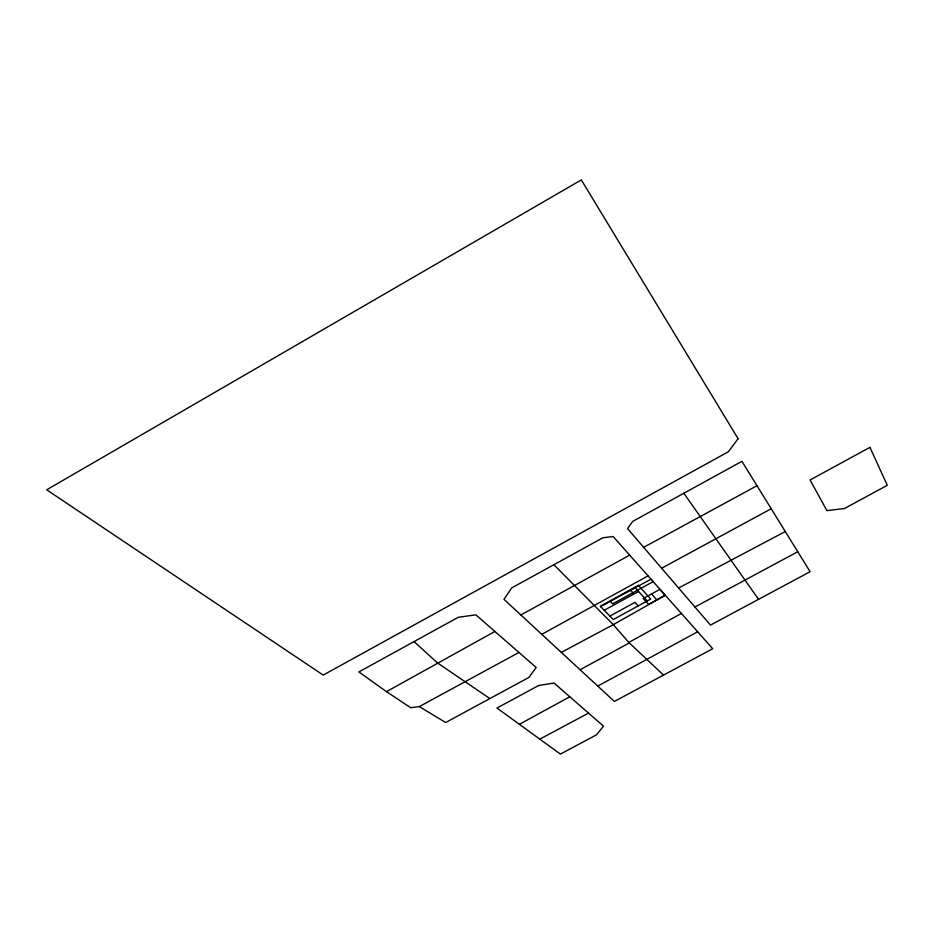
<?xml version="1.0" encoding="UTF-8"?>
<svg xmlns="http://www.w3.org/2000/svg" width="934" height="934" viewBox="0 0 934 934"><rect width="100%" height="100%" fill="white"/><g stroke="black" fill="none" stroke-linecap="round" stroke-linejoin="round"><path stroke-width="1.4" d="M665.148 595.308L648.535 604.391L643.187 598.531L659.941 589.354L665.148 595.308L613.299 624.648L561.311 652.387L503.986 599.371L511.692 587.918L602.909 537.774L613.136 536.501L712.7 648.721L614.374 701.434L561.311 652.387M386.501 691.662L410.68 707.715L419.319 706.594L445.658 722.519L528.983 677.372L536.163 667.46L475.826 614.841L458.232 617.304L358.866 671.931L386.501 691.662L494.892 631.454M697.628 631.758L597.783 686.081M683.84 493.257L632.715 521.382L627.566 528.597L710.47 625.103L810.117 571.713L741.923 461.326L683.84 493.257L758.548 599.336M520.868 614.969L629.668 555.146M541.778 634.314L648.068 575.881M553.874 564.708L613.299 624.648L628.804 642.44L681.411 613.451M600.644 606.645L650.998 579.185L653.158 581.649L612.599 603.878L610.311 601.496M604.216 610.276L638.541 591.467M643.678 547.324L756.984 485.715M609.925 616.078L634.957 602.383L638.214 605.897M519.561 724.212L569.798 696.764L603.504 726.162L596.546 734.813L560.4 754.088L496.958 708.042L538.568 685.544L554.014 682.999L569.798 696.764M518.965 652.446L419.319 706.594M580.084 669.736L629.329 642.931M771.227 508.726L661.634 568.234M797.776 551.725L694.931 607.007M540.132 738.946L588.56 713.121M785.284 531.539L678.609 588M489.871 698.562L437.439 662.895L414.031 641.6M628.804 642.44L663.525 675.107M635.085 587.719L647.262 600.947M630.625 590.358L632.843 592.775M651.558 593.942L656.836 599.85M738.094 438.711L728.345 451.776L323.199 675.084L46.7 489.813L581.322 179.912L738.094 438.711M638.377 585.349L600.258 606.259L613.311 619.511L650.729 599.056L638.377 585.349M869.928 447.351L810.093 479.983L826.905 510.629L844.429 508.528L887.3 485.306L869.928 447.351"/></g></svg>
